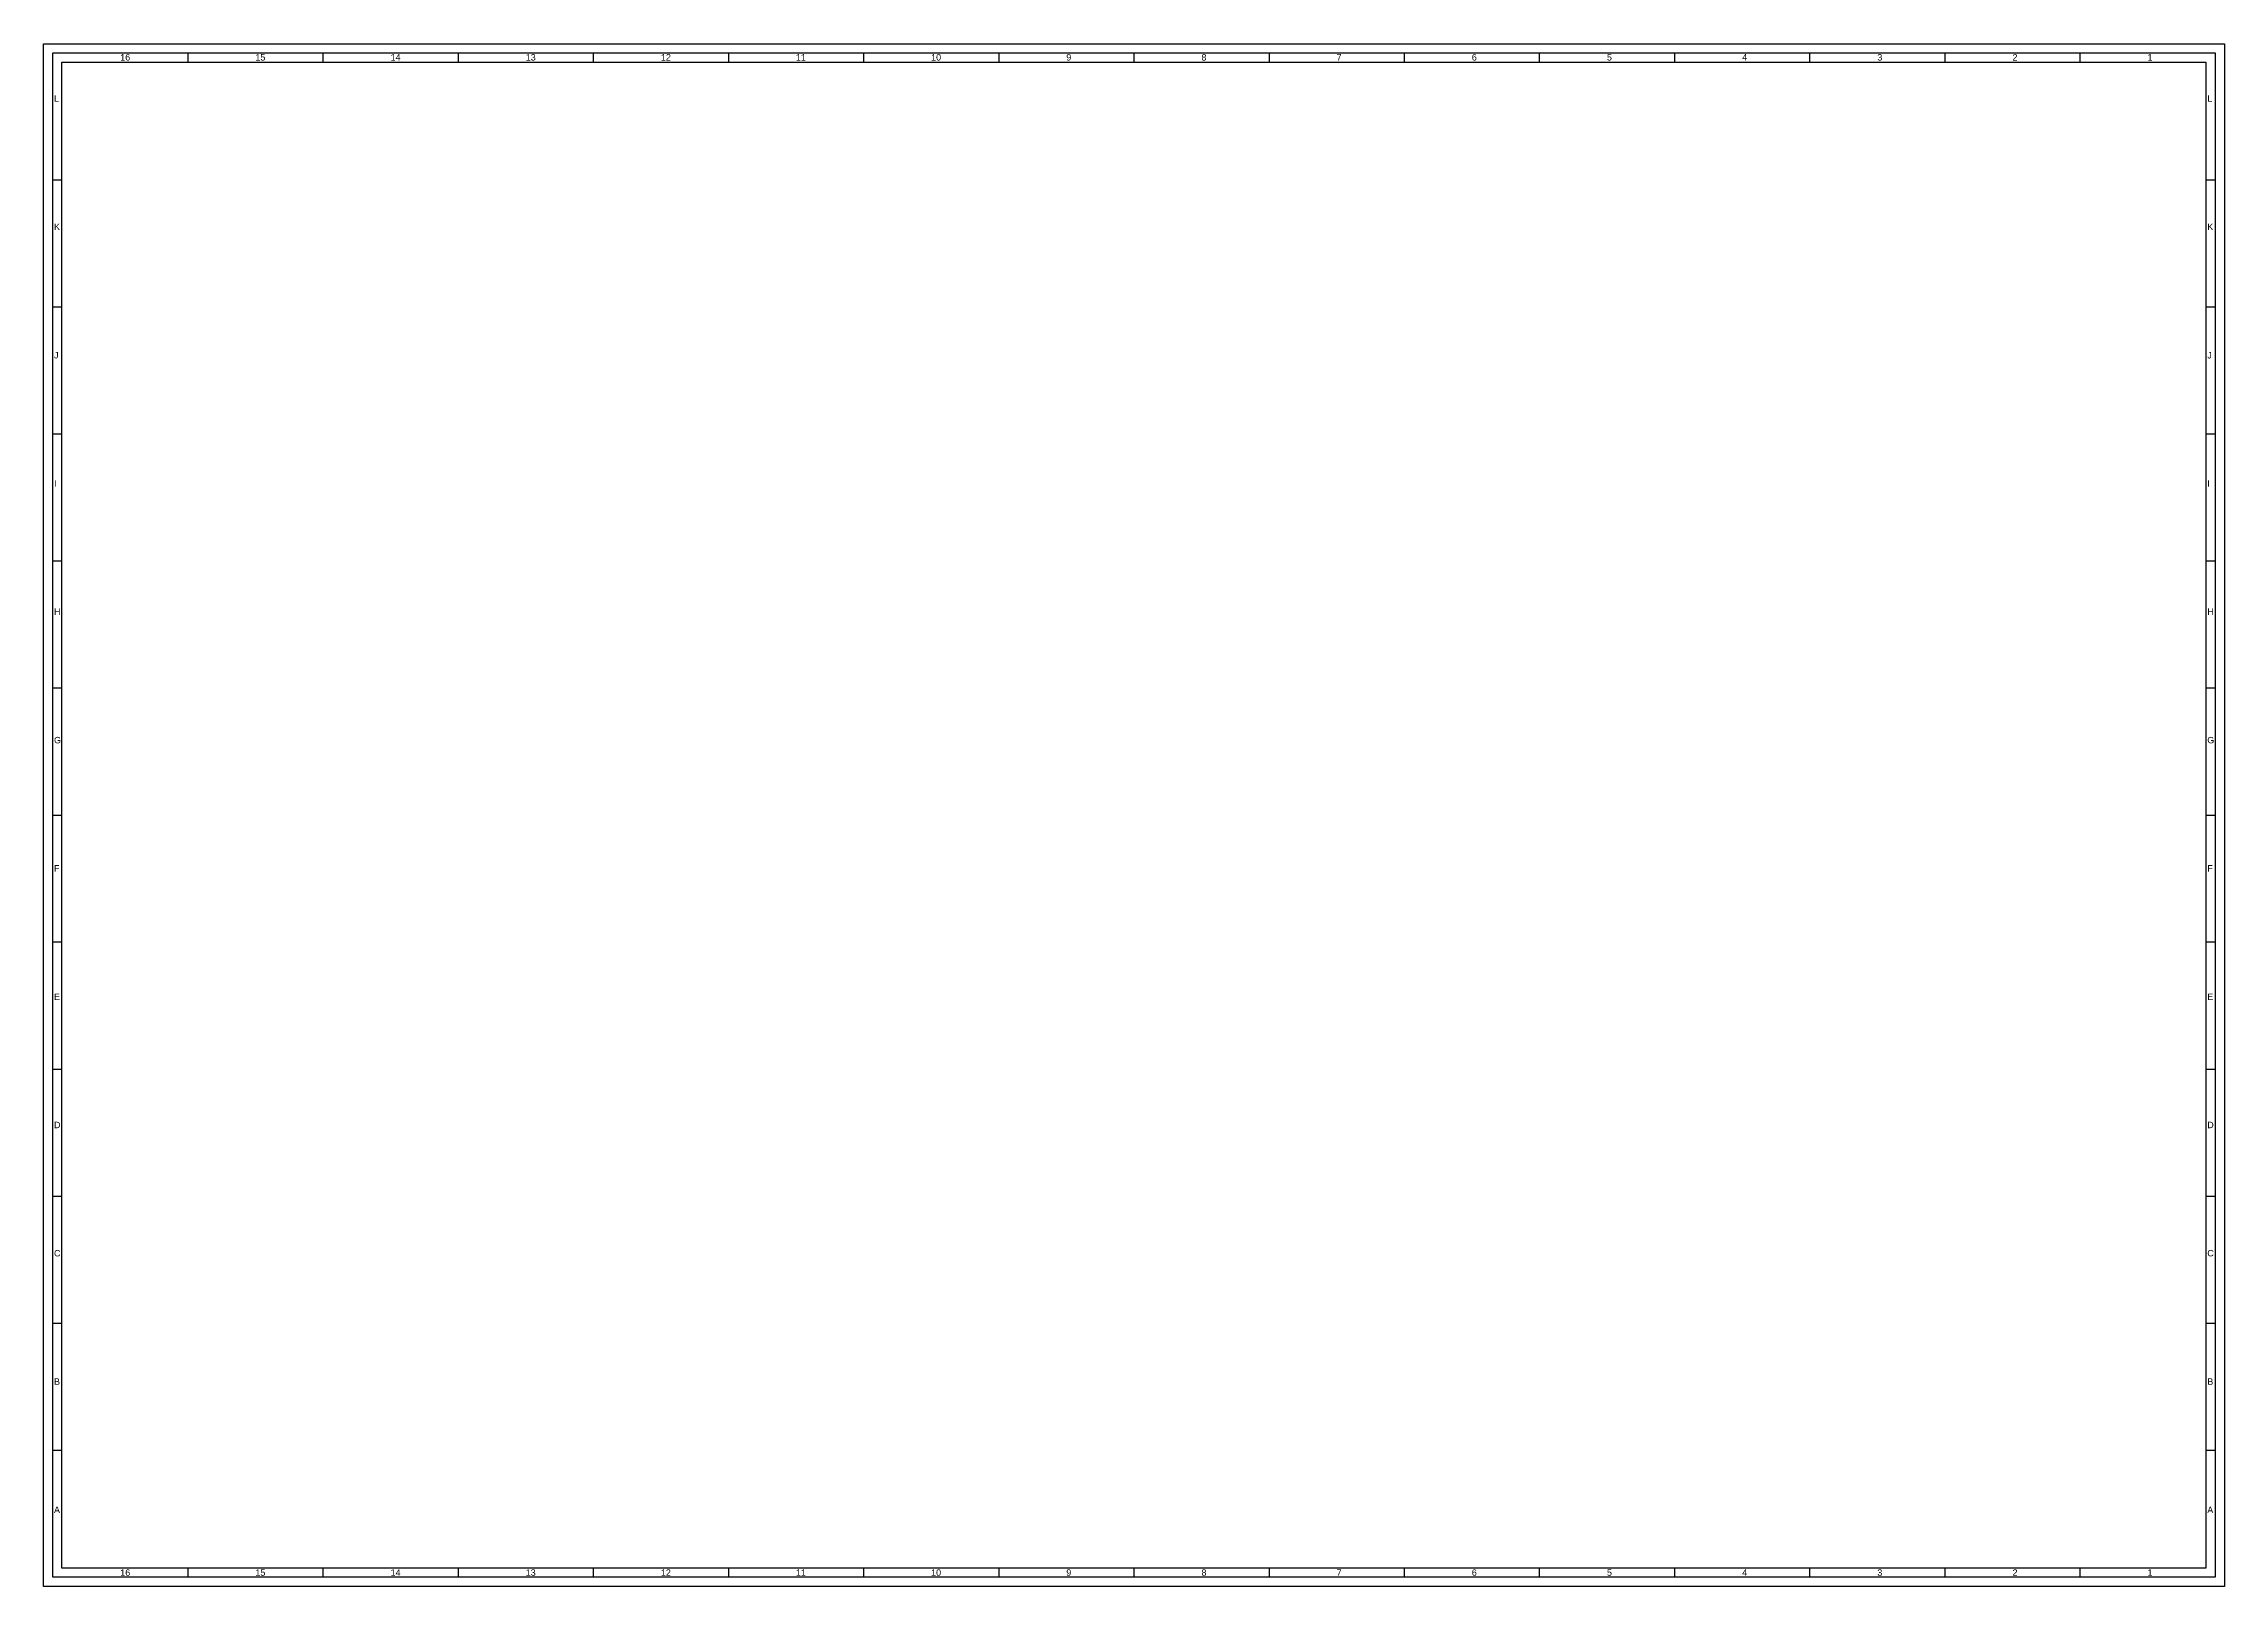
# Paper-space layout 'A0' of a CAD drawing. Header units: millimetres. Extents: x -3 to 1186, y -3 to 838.
import ezdxf

# ---------------------------------------------------------------- set-up
doc = ezdxf.new("R2010")
doc.units = ezdxf.units.MM
doc.header["$LTSCALE"] = 5
doc.layers.add('RAHMEN', color=7, linetype='Continuous')
doc.styles.get("Standard").update_dxf_attribs({"font": 'arial.ttf'})

# ---------------------------------------------------------------- blocks, each defined once
blk = doc.blocks.new('A0 Rahmen')
at = {"layer": 'RAHMEN', "color": 3}
for p, q in [((431.5, 82.8), (431.5, 923.8)), ((431.5, 923.8), (1620.5, 923.8)), ((436.5, 918.8), (1615.5, 918.8)), ((436.5, 87.8), (436.5, 918.8)), ((510.1, 918.8), (510.1, 913.8)), ((583.8, 918.8), (583.8, 913.8)), ((657.5, 918.8), (657.5, 913.8)), ((731.2, 918.8), (731.2, 913.8)), ((804.9, 918.8), (804.9, 913.8)), ((878.6, 918.8), (878.6, 913.8)), ((952.3, 918.8), (952.3, 913.8)), ((1026, 918.8), (1026, 913.8)), ((1099.7, 918.8), (1099.7, 913.8)), ((1173.3, 918.8), (1173.3, 913.8)), ((1247, 918.8), (1247, 913.8)), ((1320.7, 918.8), (1320.7, 913.8)), ((1394.4, 918.8), (1394.4, 913.8)), ((1468.1, 918.8), (1468.1, 913.8)), ((1541.8, 918.8), (1541.8, 913.8)), ((1615.5, 918.8), (1615.5, 87.8)), ((1620.5, 923.8), (1620.5, 82.8)), ((441.5, 92.8), (441.5, 913.8)), ((441.5, 913.8), (1610.5, 913.8)), ((1610.5, 913.8), (1610.5, 92.8)), ((436.5, 849.6), (441.5, 849.6)), ((1610.5, 849.6), (1615.5, 849.6)), ((436.5, 780.3), (441.5, 780.3)), ((1610.5, 780.3), (1615.5, 780.3)), ((436.5, 711.1), (441.5, 711.1)), ((1610.5, 711.1), (1615.5, 711.1)), ((436.5, 641.8), (441.5, 641.8)), ((1610.5, 641.8), (1615.5, 641.8)), ((436.5, 572.6), (441.5, 572.6)), ((1610.5, 572.6), (1615.5, 572.6)), ((436.5, 503.3), (441.5, 503.3)), ((1610.5, 503.3), (1615.5, 503.3)), ((436.5, 434.1), (441.5, 434.1)), ((1610.5, 434.1), (1615.5, 434.1)), ((436.5, 364.8), (441.5, 364.8)), ((1610.5, 364.8), (1615.5, 364.8)), ((436.5, 295.6), (441.5, 295.6)), ((1610.5, 295.6), (1615.5, 295.6)), ((436.5, 226.3), (441.5, 226.3)), ((1610.5, 226.3), (1615.5, 226.3)), ((436.5, 157.1), (441.5, 157.1)), ((1610.5, 157.1), (1615.5, 157.1)), ((1615.5, 87.8), (436.5, 87.8)), ((1610.5, 92.8), (441.5, 92.8)), ((510.1, 92.8), (510.1, 87.8)), ((583.8, 92.8), (583.8, 87.8)), ((657.5, 92.8), (657.5, 87.8)), ((731.2, 92.8), (731.2, 87.8)), ((804.9, 92.8), (804.9, 87.8)), ((878.6, 92.8), (878.6, 87.8)), ((952.3, 92.8), (952.3, 87.8)), ((1026, 92.8), (1026, 87.8)), ((1099.7, 92.8), (1099.7, 87.8)), ((1173.3, 92.8), (1173.3, 87.8)), ((1247, 92.8), (1247, 87.8)), ((1320.7, 92.8), (1320.7, 87.8)), ((1394.4, 92.8), (1394.4, 87.8)), ((1468.1, 92.8), (1468.1, 87.8)), ((1541.8, 92.8), (1541.8, 87.8)), ((1620.5, 82.8), (431.5, 82.8))]:
    blk.add_line(p, q, dxfattribs=at)
at = {"layer": 'RAHMEN', "color": 2}
for s, p in [('16', (473.3, 914.6)), ('15', (547, 914.6)), ('14', (620.7, 914.6)), ('13', (694.4, 914.6)), ('12', (768.1, 914.6)), ('11', (841.7, 914.6)), ('10', (915.4, 914.6)), ('9', (989.1, 914.6)), ('8', (1062.8, 914.6)), ('7', (1136.5, 914.6)), ('6', (1210.2, 914.6)), ('5', (1283.9, 914.6)), ('4', (1357.6, 914.6)), ('3', (1431.3, 914.6)), ('2', (1505, 914.6)), ('1', (1578.6, 914.6)), ('L', (437.2, 892.1)), ('L', (1611.2, 892.1)), ('K', (437.2, 822.2)), ('K', (1611.2, 822.2)), ('J', (437.2, 752.2)), ('J', (1611.2, 752.2)), ('I', (437.2, 682.3)), ('I', (1611.2, 682.3)), ('H', (437.2, 612.4)), ('H', (1611.2, 612.4)), ('G', (437.2, 542.4)), ('G', (1611.2, 542.4)), ('F', (437.2, 472.5)), ('F', (1611.2, 472.5)), ('E', (437.2, 402.5)), ('E', (1611.2, 402.5)), ('D', (437.2, 332.6)), ('D', (1611.2, 332.6)), ('C', (1611.2, 262.7)), ('B', (437.2, 192.7)), ('B', (1611.2, 192.7)), ('A', (437.2, 122.8)), ('A', (1611.2, 122.8)), ('16', (473.3, 88.6)), ('15', (547, 88.6)), ('14', (620.7, 88.6)), ('13', (694.4, 88.6)), ('12', (768.1, 88.6)), ('11', (841.7, 88.6)), ('10', (915.4, 88.6)), ('9', (989.1, 88.6)), ('8', (1062.8, 88.6)), ('7', (1136.5, 88.6)), ('6', (1210.2, 88.6)), ('5', (1283.9, 88.6)), ('4', (1357.6, 88.6)), ('3', (1431.3, 88.6)), ('2', (1505, 88.6)), ('1', (1578.6, 88.6))]:
    blk.add_text(s, height=3.5, dxfattribs=at).set_placement(p)
at = {"layer": 'RAHMEN', "color": 3}
blk.add_text('C', height=3.5, dxfattribs=at).set_placement((437.2, 262.7))

psp = doc.layouts.new('A0')

# ---------------------------------------------------------------- block references
psp.add_blockref('A0 Rahmen', (-434.7, -86))

doc.saveas('drawing.dxf')
